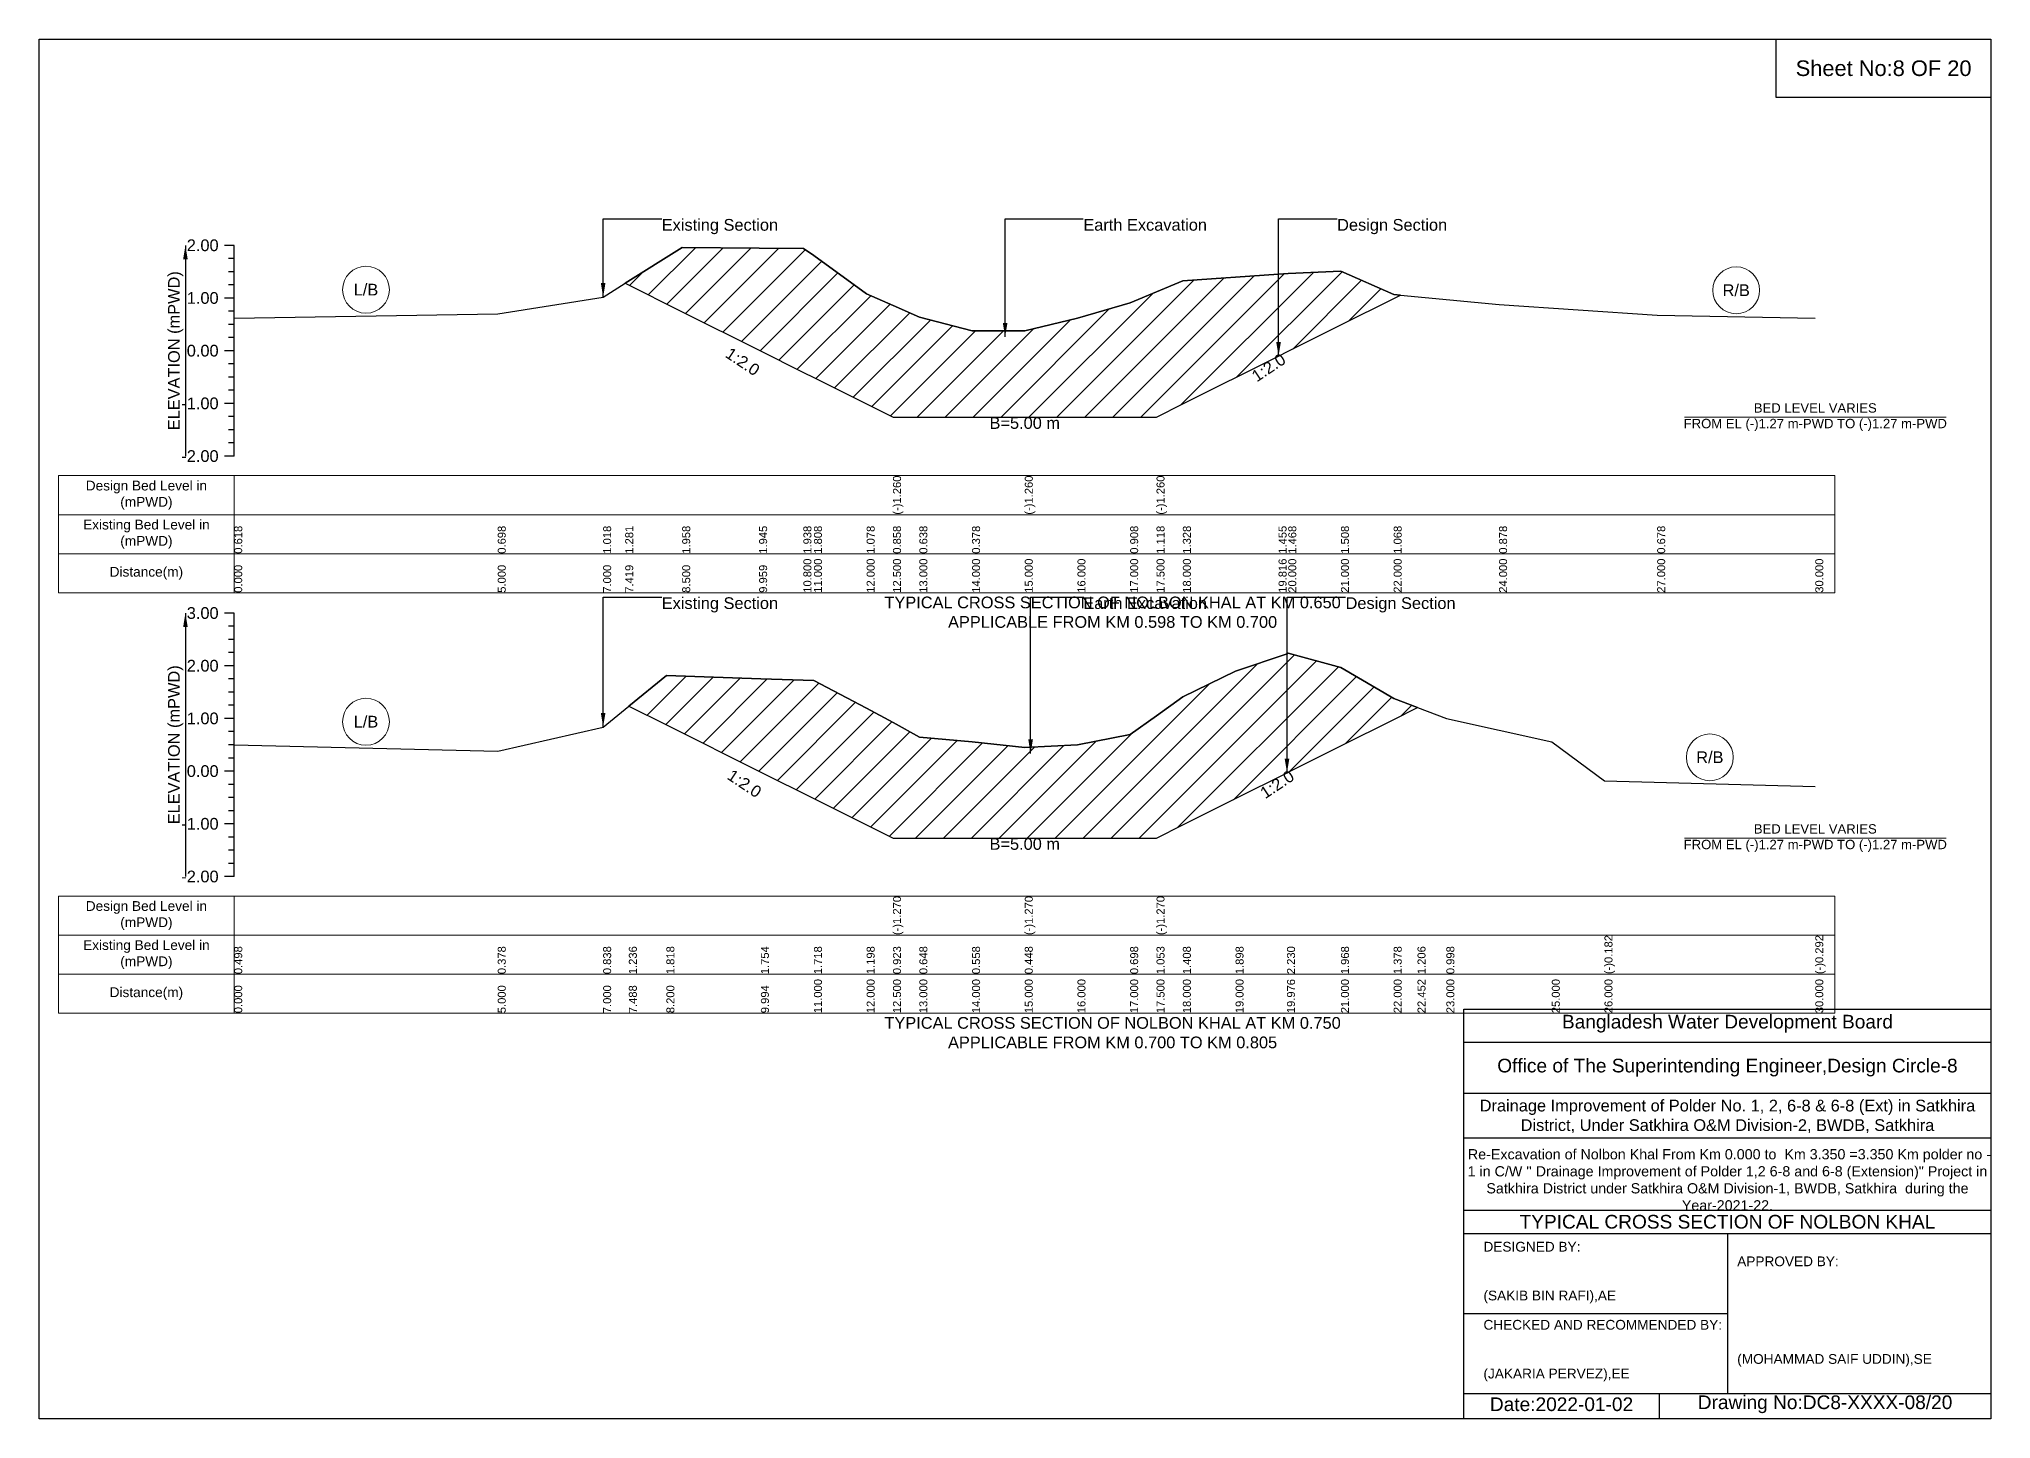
# Model space of a CAD drawing. Header units: inches. Extents: x 91000 to 298000, y -5656 to 0.
# Drawn here: x 170000 to 178000, y -5656 to 0 of the extents above; entities that cross this region are included whole.
import ezdxf

# ---------------------------------------------------------------- set-up
doc = ezdxf.new("R2010")
doc.units = ezdxf.units.IN
doc.header["$LTSCALE"] = 7
doc.header["$MEASUREMENT"] = 0
for name, color, linetype, lineweight in [('Cross section Data Border', 7, 'Continuous', 9), ('Cross Section Labels', 7, 'Continuous', 9), ('Existing_Bed_Level for Xsection', 7, 'Continuous', 25)]:
    doc.layers.add(name, color=color, linetype=linetype, lineweight=lineweight)
doc.styles.get("Standard").update_dxf_attribs({"font": 'arial.ttf'})
doc.dimstyles.get("Standard").update_dxf_attribs({"dimtxt": 0.18, "dimasz": 0.18, "dimexe": 0.18, "dimexo": 0.0625, "dimgap": 0.09, "dimtad": 0, "dimtih": 1, "dimtoh": 1, "dimdec": 4, "dimzin": 0, "dimdsep": 46, "dimtxsty": 'Standard', "dimcen": 0.09, "dimadec": 0, "dimazin": 0, "dimtfac": 1, "dimtdec": 4, "dimtofl": 0, "dimtmove": 0, "dimatfit": 3, "dimfxl": 1, "dimtolj": 1, "dimtzin": 0, "dimarcsym": 0})

msp = doc.modelspace()

# ---------------------------------------------------------------- hatches: boundary and pattern name
at = {"layer": 'Existing_Bed_Level for Xsection'}
h = msp.add_hatch(dxfattribs=at)
h.set_pattern_fill('ANSI31', color=256, scale=648, style=0)
h.paths.add_polyline_path([(172402.5, -1001.1), (172636, -1117.8), (172951.2, -1275.4), (173132.8, -1366.2), (173176, -1387.8), (173392, -1495.8), (173500, -1549.8), (173608, -1549.8), (173824, -1549.8), (174040, -1549.8), (174256, -1549.8), (174472, -1549.8), (174580, -1549.8), (174688, -1495.8), (175080.2, -1299.7), (175120, -1279.8), (175336, -1171.8), (175552, -1063.8), (175580.3, -1049.7), (175552, -1047), (175336, -951.9), (175120, -960.6), (175080.2, -963.3), (174688, -990.8), (174580, -1036.2), (174472, -1081.5), (174256, -1144.2), (174040, -1196), (173824, -1196), (173608, -1139.8), (173500, -1092.3), (173392, -1044.8), (173176, -887.1), (173132.8, -859), (172951.2, -857.5), (172636, -854.7)])
h = msp.add_hatch(dxfattribs=at)
h.set_pattern_fill('ANSI31', color=256, scale=648, style=0)
h.paths.add_polyline_path([(172417.3, -2733.9), (172571.2, -2810.8), (172958.7, -3004.6), (173176, -3113.2), (173392, -3221.2), (173500, -3275.2), (173608, -3275.2), (173824, -3275.2), (174040, -3275.2), (174256, -3275.2), (174472, -3275.2), (174580, -3275.2), (174688, -3221.2), (174904, -3113.2), (175114.8, -3007.8), (175120, -3005.2), (175336, -2897.2), (175552, -2789.2), (175649.7, -2740.4), (175552, -2703.3), (175336, -2575.8), (175120, -2517.5), (175114.8, -2519.3), (174904, -2591), (174688, -2696.8), (174580, -2773.5), (174472, -2850.2), (174256, -2893.4), (174040, -2904.2), (173824, -2880.4), (173608, -2861), (173500, -2801.6), (173392, -2742.2), (173176, -2629.8), (172958.7, -2622.1), (172571.2, -2608.2)])

# ---------------------------------------------------------------- linework, layer by layer
for points in [[(170000, 0), (178000, 0), (178000, -5656), (170000, -5656)], [(177120, 0), (178000, 0), (178000, -240), (177120, -240)]]:
    msp.add_lwpolyline(points, close=True)
for points in [[(175840, -5656), (175840, -3976), (178000, -3976)], [(175840, -4112), (178000, -4112)], [(175840, -4320), (178000, -4320)], [(175840, -4504), (178000, -4504)], [(175840, -4800), (178000, -4800)], [(175840, -4896), (178000, -4896)], [(176920, -4896), (176920, -5552)], [(175840, -5224), (176920, -5224)], [(175840, -5552), (178000, -5552)], [(176640, -5552), (176640, -5656)]]:
    msp.add_lwpolyline(points)
at = {"layer": 'Cross section Data Border'}
for points in [[(170080, -1789.6), (177360, -1789.6), (177360, -2269.6), (170080, -2269.6)], [(170080, -3512.9), (177360, -3512.9), (177360, -3992.9), (170080, -3992.9)]]:
    msp.add_lwpolyline(points, close=True, dxfattribs=at)
for points in [[(170800, -1789.6), (170800, -2269.6)], [(170080, -1949.6), (177360, -1949.6)], [(170080, -2109.6), (177360, -2109.6)], [(170800, -3512.9), (170800, -3992.9)], [(170080, -3672.9), (177360, -3672.9)], [(170080, -3832.9), (177360, -3832.9)]]:
    msp.add_lwpolyline(points, dxfattribs=at)
at = {"layer": 'Cross Section Labels'}
for points in [[(176744.2, -1549.8), (177815.8, -1549.8)], [(176744.2, -3275.2), (177815.8, -3275.2)]]:
    msp.add_lwpolyline(points, dxfattribs=at)
for centre in [(171340, -1027.5), (176956, -1029.7), (171340, -2798.3), (176848, -2944.1)]:
    msp.add_circle(centre, 96, dxfattribs=at)
at = {"layer": 'Existing_Bed_Level for Xsection'}
for points in [[(170800, -845.6), (170760, -845.6)], [(170800, -1709.6), (170800, -1493.6), (170800, -1277.6), (170800, -1061.6), (170800, -845.6)], [(170800, -1144.2), (171880, -1126.9), (172312, -1057.8), (172402.5, -1001.1), (172636, -854.7), (172951.2, -857.5), (173132.8, -859), (173176, -887.1), (173392, -1044.8), (173500, -1092.3), (173500, -1092.3), (173608, -1139.8), (173824, -1196), (174040, -1196), (174040, -1196), (174256, -1144.2), (174472, -1081.5), (174580, -1036.2), (174580, -1036.2), (174688, -990.8), (175080.2, -963.3), (175120, -960.6), (175336, -951.9), (175552, -1047), (175580.3, -1049.7), (175984, -1088), (176632, -1131.2), (177280, -1144.2)], [(170800, -899.6), (170776, -899.6)], [(170800, -953.6), (170776, -953.6)], [(170800, -1007.6), (170776, -1007.6)], [(170800, -1061.6), (170760, -1061.6)], [(170800, -1115.6), (170776, -1115.6)], [(170800, -1169.6), (170776, -1169.6)], [(170800, -1277.6), (170760, -1277.6)], [(170800, -1223.6), (170776, -1223.6)], [(170800, -1331.6), (170776, -1331.6)], [(170800, -1385.6), (170776, -1385.6)], [(170800, -1439.6), (170776, -1439.6)], [(170800, -1493.6), (170760, -1493.6)], [(170800, -1547.6), (170776, -1547.6)], [(170800, -1601.6), (170776, -1601.6)], [(170800, -1655.6), (170776, -1655.6)], [(170800, -1709.6), (170760, -1709.6)], [(170800, -2352.9), (170760, -2352.9)], [(170800, -3432.9), (170800, -3216.9), (170800, -3000.9), (170800, -2784.9), (170800, -2568.9), (170800, -2352.9)], [(170800, -2406.9), (170776, -2406.9)], [(170800, -2460.9), (170776, -2460.9)], [(170800, -2514.9), (170776, -2514.9)], [(170800, -2893.4), (171880, -2919.3), (172312, -2819.9), (172417.3, -2733.9), (172571.2, -2608.2), (172958.7, -2622.1), (173176, -2629.8), (173392, -2742.2), (173500, -2801.6), (173500, -2801.6), (173608, -2861), (173824, -2880.4), (174040, -2904.2), (174040, -2904.2), (174256, -2893.4), (174472, -2850.2), (174580, -2773.5), (174580, -2773.5), (174688, -2696.8), (174904, -2591), (175114.8, -2519.3), (175120, -2517.5), (175336, -2575.8), (175552, -2703.3), (175649.7, -2740.4), (175768, -2785.4), (176200, -2880.4), (176416, -3040.2), (177280, -3064)], [(170800, -2568.9), (170760, -2568.9)], [(170800, -2622.9), (170776, -2622.9)], [(170800, -2676.9), (170776, -2676.9)], [(170800, -2784.9), (170760, -2784.9)], [(170800, -2730.9), (170776, -2730.9)], [(170800, -2838.9), (170776, -2838.9)], [(170800, -2892.9), (170776, -2892.9)], [(170800, -2946.9), (170776, -2946.9)], [(170800, -3000.9), (170760, -3000.9)], [(170800, -3054.9), (170776, -3054.9)], [(170800, -3108.9), (170776, -3108.9)], [(170800, -3162.9), (170776, -3162.9)], [(170800, -3216.9), (170760, -3216.9)], [(170800, -3270.9), (170776, -3270.9)], [(170800, -3324.9), (170776, -3324.9)], [(170800, -3432.9), (170760, -3432.9)], [(170800, -3378.9), (170776, -3378.9)]]:
    msp.add_lwpolyline(points, dxfattribs=at)
for points in [[(172402.5, -1001.1), (172636, -1117.8), (172951.2, -1275.4), (173132.8, -1366.2), (173176, -1387.8), (173392, -1495.8), (173500, -1549.8), (173500, -1549.8), (173608, -1549.8), (173824, -1549.8), (174040, -1549.8), (174040, -1549.8), (174256, -1549.8), (174472, -1549.8), (174580, -1549.8), (174580, -1549.8), (174688, -1495.8), (175080.2, -1299.7), (175120, -1279.8), (175336, -1171.8), (175552, -1063.8), (175580.3, -1049.7), (175552, -1047), (175336, -951.9), (175120, -960.6), (175080.2, -963.3), (174688, -990.8), (174580, -1036.2), (174580, -1036.2), (174472, -1081.5), (174256, -1144.2), (174040, -1196), (174040, -1196), (173824, -1196), (173608, -1139.8), (173500, -1092.3), (173500, -1092.3), (173392, -1044.8), (173176, -887.1), (173132.8, -859), (172951.2, -857.5), (172636, -854.7)], [(172417.3, -2733.9), (172417.3, -2733.9), (172571.2, -2810.8), (172958.7, -3004.6), (173176, -3113.2), (173392, -3221.2), (173500, -3275.2), (173500, -3275.2), (173608, -3275.2), (173824, -3275.2), (174040, -3275.2), (174040, -3275.2), (174256, -3275.2), (174472, -3275.2), (174580, -3275.2), (174580, -3275.2), (174688, -3221.2), (174904, -3113.2), (175114.8, -3007.8), (175120, -3005.2), (175336, -2897.2), (175552, -2789.2), (175649.7, -2740.4), (175552, -2703.3), (175336, -2575.8), (175120, -2517.5), (175114.8, -2519.3), (174904, -2591), (174688, -2696.8), (174580, -2773.5), (174580, -2773.5), (174472, -2850.2), (174256, -2893.4), (174040, -2904.2), (174040, -2904.2), (173824, -2880.4), (173608, -2861), (173500, -2801.6), (173500, -2801.6), (173392, -2742.2), (173176, -2629.8), (172958.7, -2622.1), (172571.2, -2608.2), (172417.3, -2733.9)]]:
    msp.add_lwpolyline(points, close=True, dxfattribs=at)

# ---------------------------------------------------------------- texts
at = {"attachment_point": 5}
for s, insert, char_height in [('Sheet No:8 OF 20', (177560, -120), 64), ('Bangladesh Water Development Board', (176920, -4036), 56), ('Office of The Superintending Engineer,Design Circle-8', (176920, -4216), 56)]:
    msp.add_mtext(s, dxfattribs=dict(at, insert=insert, char_height=char_height))
for s, insert, char_height, width, attachment_point in [('Drainage Improvement of Polder No. 1, 2, 6-8 & 6-8 (Ext) in Satkhira District, Under Satkhira O&M Division-2, BWDB, Satkhira', (176920, -4416), 48, 2240, 5), (' Re-Excavation of Nolbon Khal From Km 0.000 to  Km 3.350 =3.350 Km polder no - 1 in C/W \'\' Drainage Improvement of Polder 1,2 6-8 and 6-8 (Extension)" Project in Satkhira District under Satkhira O&M Division-1, BWDB, Satkhira  during the Year-2021-22. ', (176920, -4676), 41.8678, 2160, 5), ('TYPICAL CROSS SECTION OF NOLBON KHAL', (176920, -4848), 56, 2240, 5), ('DESIGNED BY:^J^J^J(SAKIB BIN RAFI),AE', (175920, -5056), 40, 1120, 4), ('APPROVED BY:^J^J^J^J^J^J(MOHAMMAD SAIF UDDIN),SE', (176960, -5216), 40, 1120, 4), ('CHECKED AND RECOMMENDED BY:^J^J^J(JAKARIA PERVEZ),EE', (175920, -5376), 40, 1120, 4), ('Date:2022-01-02', (176240, -5596), 56, 1120, 5), ('Drawing No:DC8-XXXX-08/20', (177320, -5596), 56, 1760, 5)]:
    msp.add_mtext(s, dxfattribs=dict(insert=insert, char_height=char_height, width=width, attachment_point=attachment_point))
at = {"layer": 'Cross section Data Border', "char_height": 40, "width": 640, "attachment_point": 5}
for s, insert in [('Design Bed Level in (mPWD)', (170440, -1869.6)), ('Existing Bed Level in (mPWD)', (170440, -2029.6)), ('Distance(m)', (170440, -2189.6)), ('Design Bed Level in (mPWD)', (170440, -3592.9)), ('Existing Bed Level in (mPWD)', (170440, -3752.9)), ('Distance(m)', (170440, -3912.9))]:
    msp.add_mtext(s, dxfattribs=dict(at, insert=insert))
at = {"layer": 'Cross Section Labels'}
for s, insert, char_height, attachment_point in [('Existing Section', (172552, -737.6), 48, 1), ('Earth Excavation', (174280, -737.6), 48, 1), ('Design Section', (175320.2, -737.6), 48, 1), ('L/B', (171340, -1027.5), 48, 5), ('R/B', (176956, -1029.7), 48, 5), ('BED LEVEL VARIES ^JFROM EL (-)1.27 m-PWD TO (-)1.27 m-PWD', (177280, -1549.8), 38.4, 5), ('B=5.00 m', (174040, -1549.8), 48, 2), ('Existing Section', (172552, -2288.1), 48, 1), ('TYPICAL CROSS SECTION OF NOLBON KHAL AT KM 0.650^JAPPLICABLE FROM KM 0.598 TO KM 0.700', (174400, -2349.6), 48, 5), ('Earth Excavation', (174280, -2288.1), 48, 1), ('Design Section', (175354.8, -2288.1), 48, 1), ('L/B', (171340, -2798.3), 48, 5), ('R/B', (176848, -2944.1), 48, 5), ('B=5.00 m', (174040, -3275.2), 48, 2), ('BED LEVEL VARIES ^JFROM EL (-)1.27 m-PWD TO (-)1.27 m-PWD', (177280, -3275.2), 38.4, 5), ('TYPICAL CROSS SECTION OF NOLBON KHAL AT KM 0.750^JAPPLICABLE FROM KM 0.700 TO KM 0.805', (174400, -4072.9), 48, 5)]:
    msp.add_mtext(s, dxfattribs=dict(at, insert=insert, char_height=char_height, attachment_point=attachment_point))
at = {"layer": 'Cross Section Labels', "char_height": 48, "attachment_point": 2}
for insert, rotation in [((172897.2, -1302.4), 326.30993), ((175026.2, -1326.7), 33.69007), ((172904.7, -3031.6), 326.30993), ((175060.8, -3034.8), 33.69007)]:
    msp.add_mtext('1:2.0', dxfattribs=dict(at, insert=insert, rotation=rotation))
at = {"layer": 'Existing_Bed_Level for Xsection', "char_height": 48, "attachment_point": 6}
for s, insert in [('2.00', (170736, -845.6)), ('1.00', (170736, -1061.6)), ('0.00', (170736, -1277.6)), ('-1.00', (170736, -1493.6)), ('-2.00', (170736, -1709.6)), ('3.00', (170736, -2352.9)), ('2.00', (170736, -2568.9)), ('1.00', (170736, -2784.9)), ('0.00', (170736, -3000.9)), ('-1.00', (170736, -3216.9)), ('-2.00', (170736, -3432.9))]:
    msp.add_mtext(s, dxfattribs=dict(at, insert=insert))
at = {"layer": 'Existing_Bed_Level for Xsection', "rotation": 90}
for s, insert, char_height, attachment_point in [('ELEVATION (mPWD)', (170560, -1277.6), 48, 5), ('(-)1.260', (173500, -1949.6), 32.8, 1), ('(-)1.260', (174040, -1949.6), 32.8, 1), ('(-)1.260', (174580, -1949.6), 32.8, 1), ('0.618', (170800, -2109.6), 32.8, 1), ('0.698', (171880, -2109.6), 32.8, 1), ('1.018', (172312, -2109.6), 32.8, 1), ('1.281', (172402.5, -2109.6), 32.8, 1), ('1.958', (172636, -2109.6), 32.8, 1), ('1.945', (172951.2, -2109.6), 32.8, 1), ('1.938', (173132.8, -2109.6), 32.8, 1), ('1.808', (173176, -2109.6), 32.8, 1), ('1.078', (173392, -2109.6), 32.8, 1), ('0.858', (173500, -2109.6), 32.8, 1), ('0.638', (173608, -2109.6), 32.8, 1), ('0.378', (173824, -2109.6), 32.8, 1), ('0.908', (174472, -2109.6), 32.8, 1), ('1.118', (174580, -2109.6), 32.8, 1), ('1.328', (174688, -2109.6), 32.8, 1), ('1.455', (175080.2, -2109.6), 32.8, 1), ('1.468', (175120, -2109.6), 32.8, 1), ('1.508', (175336, -2109.6), 32.8, 1), ('1.068', (175552, -2109.6), 32.8, 1), ('0.878', (175984, -2109.6), 32.8, 1), ('0.678', (176632, -2109.6), 32.8, 1), ('0.000', (170800, -2269.6), 32.8, 1), ('5.000', (171880, -2269.6), 32.8, 1), ('7.000', (172312, -2269.6), 32.8, 1), ('7.419', (172402.5, -2269.6), 32.8, 1), ('8.500', (172636, -2269.6), 32.8, 1), ('9.959', (172951.2, -2269.6), 32.8, 1), ('10.800', (173132.8, -2269.6), 32.8, 1), ('11.000', (173176, -2269.6), 32.8, 1), ('12.000', (173392, -2269.6), 32.8, 1), ('12.500', (173500, -2269.6), 32.8, 1), ('13.000', (173608, -2269.6), 32.8, 1), ('14.000', (173824, -2269.6), 32.8, 1), ('15.000', (174040, -2269.6), 32.8, 1), ('16.000', (174256, -2269.6), 32.8, 1), ('17.000', (174472, -2269.6), 32.8, 1), ('17.500', (174580, -2269.6), 32.8, 1), ('18.000', (174688, -2269.6), 32.8, 1), ('19.816', (175080.2, -2269.6), 32.8, 1), ('20.000', (175120, -2269.6), 32.8, 1), ('21.000', (175336, -2269.6), 32.8, 1), ('22.000', (175552, -2269.6), 32.8, 1), ('24.000', (175984, -2269.6), 32.8, 1), ('27.000', (176632, -2269.6), 32.8, 1), ('30.000', (177280, -2269.6), 32.8, 1), ('ELEVATION (mPWD)', (170560, -2892.9), 48, 5), ('(-)1.270', (173500, -3672.9), 32.8, 1), ('(-)1.270', (174040, -3672.9), 32.8, 1), ('(-)1.270', (174580, -3672.9), 32.8, 1), ('(-)0.182', (176416, -3832.9), 32.8, 1), ('(-)0.292', (177280, -3832.9), 32.8, 1), ('0.498', (170800, -3832.9), 32.8, 1), ('0.378', (171880, -3832.9), 32.8, 1), ('0.838', (172312, -3832.9), 32.8, 1), ('1.236', (172417.3, -3832.9), 32.8, 1), ('1.818', (172571.2, -3832.9), 32.8, 1), ('1.754', (172958.7, -3832.9), 32.8, 1), ('1.718', (173176, -3832.9), 32.8, 1), ('1.198', (173392, -3832.9), 32.8, 1), ('0.923', (173500, -3832.9), 32.8, 1), ('0.648', (173608, -3832.9), 32.8, 1), ('0.558', (173824, -3832.9), 32.8, 1), ('0.448', (174040, -3832.9), 32.8, 1), ('0.698', (174472, -3832.9), 32.8, 1), ('1.053', (174580, -3832.9), 32.8, 1), ('1.408', (174688, -3832.9), 32.8, 1), ('1.898', (174904, -3832.9), 32.8, 1), ('2.230', (175114.8, -3832.9), 32.8, 1), ('1.968', (175336, -3832.9), 32.8, 1), ('1.378', (175552, -3832.9), 32.8, 1), ('1.206', (175649.7, -3832.9), 32.8, 1), ('0.998', (175768, -3832.9), 32.8, 1), ('0.000', (170800, -3992.9), 32.8, 1), ('5.000', (171880, -3992.9), 32.8, 1), ('7.000', (172312, -3992.9), 32.8, 1), ('7.488', (172417.3, -3992.9), 32.8, 1), ('8.200', (172571.2, -3992.9), 32.8, 1), ('9.994', (172958.7, -3992.9), 32.8, 1), ('11.000', (173176, -3992.9), 32.8, 1), ('12.000', (173392, -3992.9), 32.8, 1), ('12.500', (173500, -3992.9), 32.8, 1), ('13.000', (173608, -3992.9), 32.8, 1), ('14.000', (173824, -3992.9), 32.8, 1), ('15.000', (174040, -3992.9), 32.8, 1), ('16.000', (174256, -3992.9), 32.8, 1), ('17.000', (174472, -3992.9), 32.8, 1), ('17.500', (174580, -3992.9), 32.8, 1), ('18.000', (174688, -3992.9), 32.8, 1), ('19.000', (174904, -3992.9), 32.8, 1), ('19.976', (175114.8, -3992.9), 32.8, 1), ('21.000', (175336, -3992.9), 32.8, 1), ('22.000', (175552, -3992.9), 32.8, 1), ('22.452', (175649.7, -3992.9), 32.8, 1), ('23.000', (175768, -3992.9), 32.8, 1), ('25.000', (176200, -3992.9), 32.8, 1), ('26.000', (176416, -3992.9), 32.8, 1), ('30.000', (177280, -3992.9), 32.8, 1)]:
    msp.add_mtext(s, dxfattribs=dict(at, insert=insert, char_height=char_height, attachment_point=attachment_point))

# ---------------------------------------------------------------- leaders
at = {"layer": 'Cross Section Labels', "annotation_type": 0, "has_hookline": 1, "hookline_direction": 0}
for points, text_width in [([(172312, -1057.8), (172312, -737.6), (172551.9, -737.6)], 467.2), ([(173959.5, -1221.2), (173959.5, -737.6), (174279.9, -737.6)], 497), ([(175080.2, -1299.7), (175080.2, -737.6), (175320.1, -737.6)], 441.2), ([(172312, -2819.9), (172312, -2288.1), (172551.9, -2288.1)], 467.2), ([(174063.9, -2928.5), (174063.9, -2288.1), (174279.9, -2288.1)], 497), ([(175114.8, -3007.8), (175114.8, -2288.1), (175354.8, -2288.1)], 441.2)]:
    msp.add_leader(points, dimstyle='Standard', override={"dimasz": 57.6}, dxfattribs=dict(at, text_width=text_width))
at = {"layer": 'Existing_Bed_Level for Xsection'}
for points in [[(170600, -845.6), (170600, -1709.6)], [(170600, -2352.9), (170600, -3432.9)]]:
    msp.add_leader(points, dimstyle='Standard', override={"dimasz": 57.6}, dxfattribs=at)

doc.saveas('drawing.dxf')
